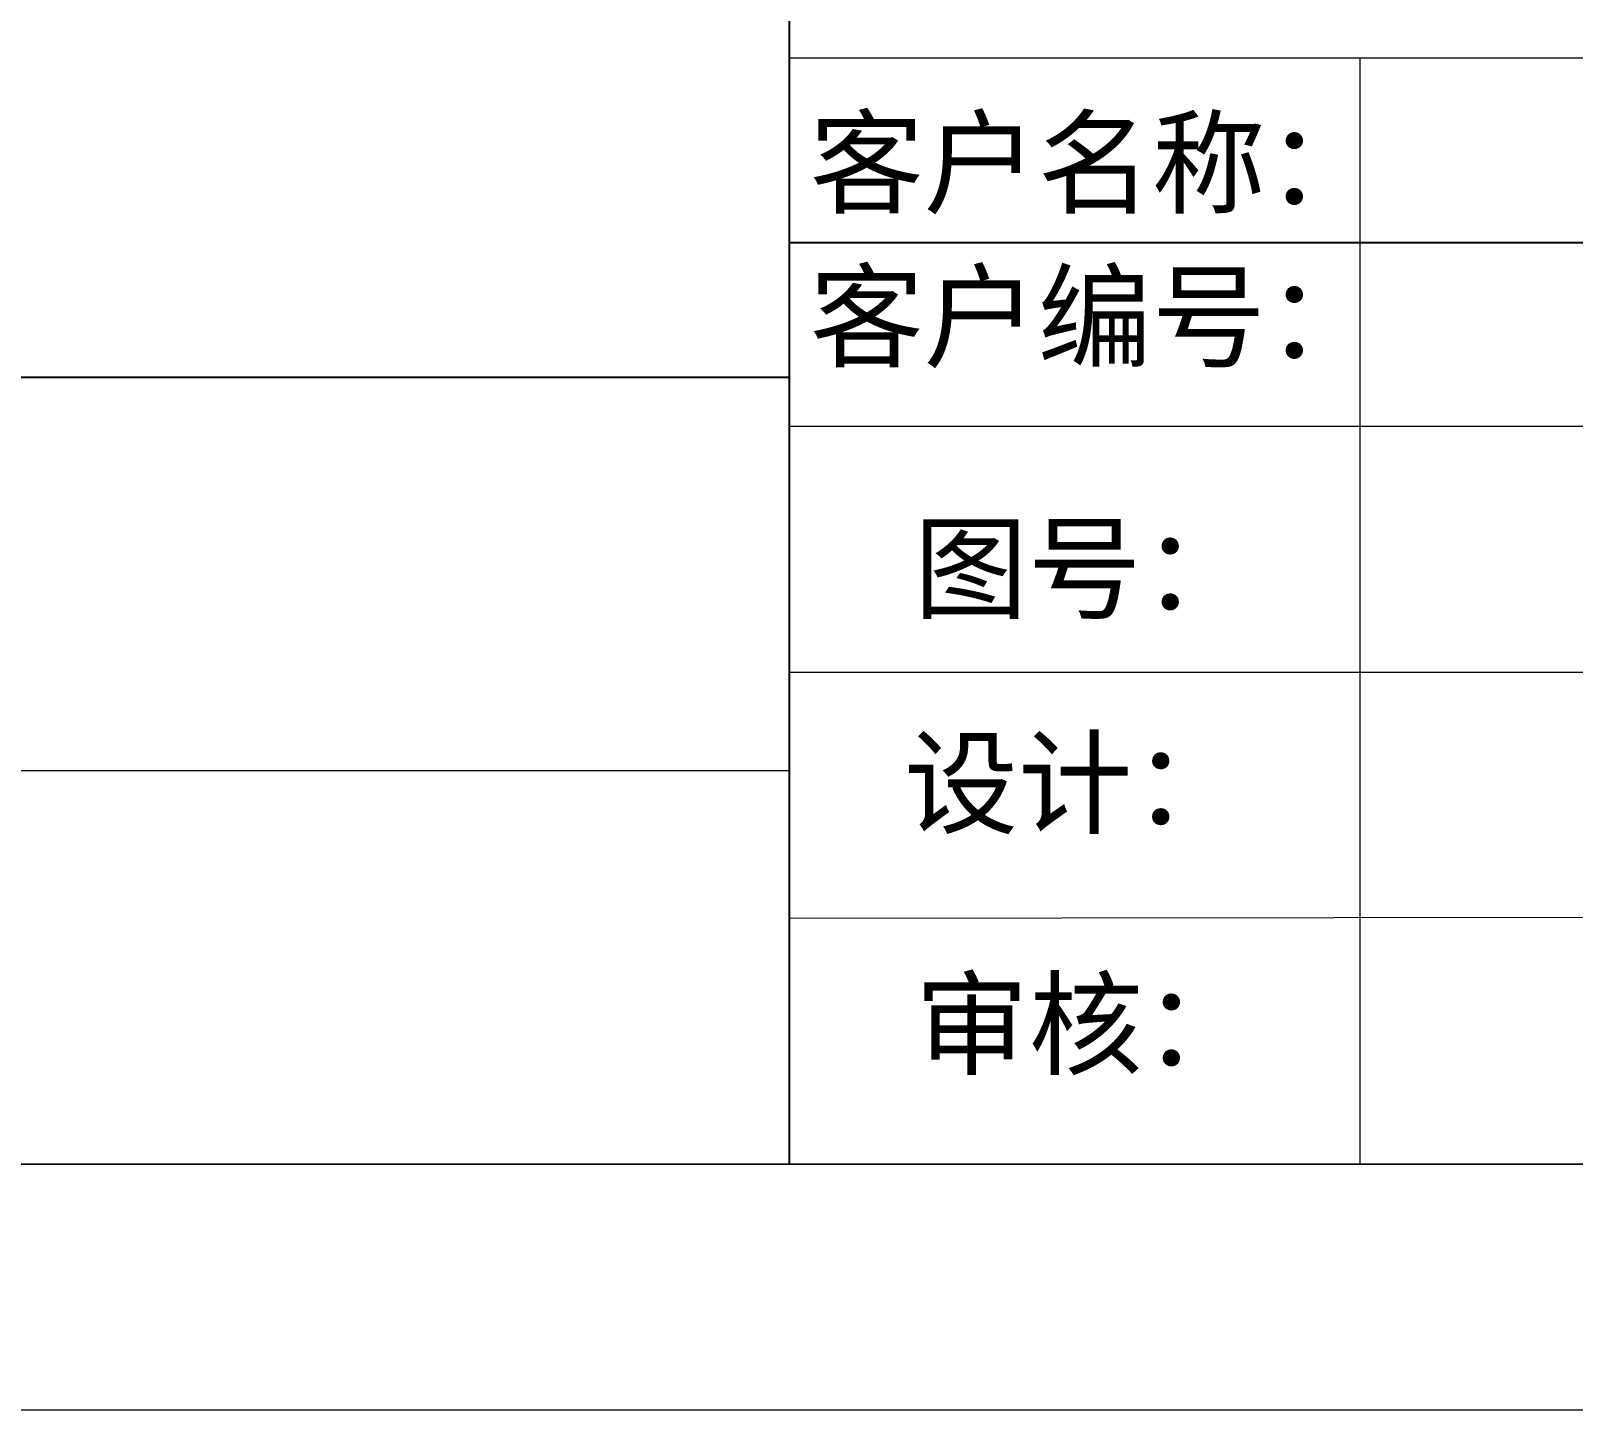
# Model space of a CAD drawing. Header units: millimetres. Extents: x 0 to 297, y 0 to 210.
# Drawn here: x 209.01 to 240.37, y 5 to 33.04 of the extents above; entities that cross this region are included whole.
import ezdxf

# ---------------------------------------------------------------- set-up
doc = ezdxf.new("R2010")
doc.units = ezdxf.units.MM
doc.layers.add('图框', color=7, linetype='Continuous')
doc.styles.add('样式 1', font='simsunb.ttf')

msp = doc.modelspace()

# ---------------------------------------------------------------- linework, layer by layer
for p, q in [((224.425, 60), (224.425, 10)), ((224.425, 28.737), (287, 28.737)), ((119.888, 26), (224.425, 26))]:
    msp.add_line(p, q)
at = {"layer": '图框', "color": 0, "lineweight": 9}
for p, q in [((224.425, 32.487), (287, 32.487)), ((224.425, 25), (287, 25))]:
    msp.add_line(p, q, dxfattribs=at)
at = {"layer": '图框', "lineweight": 9}
for p, q in [((236.037, 10), (236.037, 32.487)), ((224.425, 20), (287, 20)), ((119.888, 18), (224.425, 18)), ((224.425, 15), (287, 15.086)), ((287, 10), (10, 10)), ((238.414, 10), (119.886, 10)), ((292, 5), (5, 5))]:
    msp.add_line(p, q, dxfattribs=at)
at = {"layer": '图框', "color": 4, "lineweight": 9}
msp.add_line((128.528, 10), (287, 10), dxfattribs=at)

# ---------------------------------------------------------------- texts
at = {"layer": '图框', "style": '样式 1'}
for s, p in [('客户名称：', (224.842, 29.506)), ('客户编号：', (224.842, 26.378)), ('图号：', (226.956, 21.265)), ('设计：', (226.763, 16.899)), ('审核：', (226.979, 11.996))]:
    msp.add_text(s, height=1.7, dxfattribs=at).set_placement(p)

doc.saveas('drawing.dxf')
